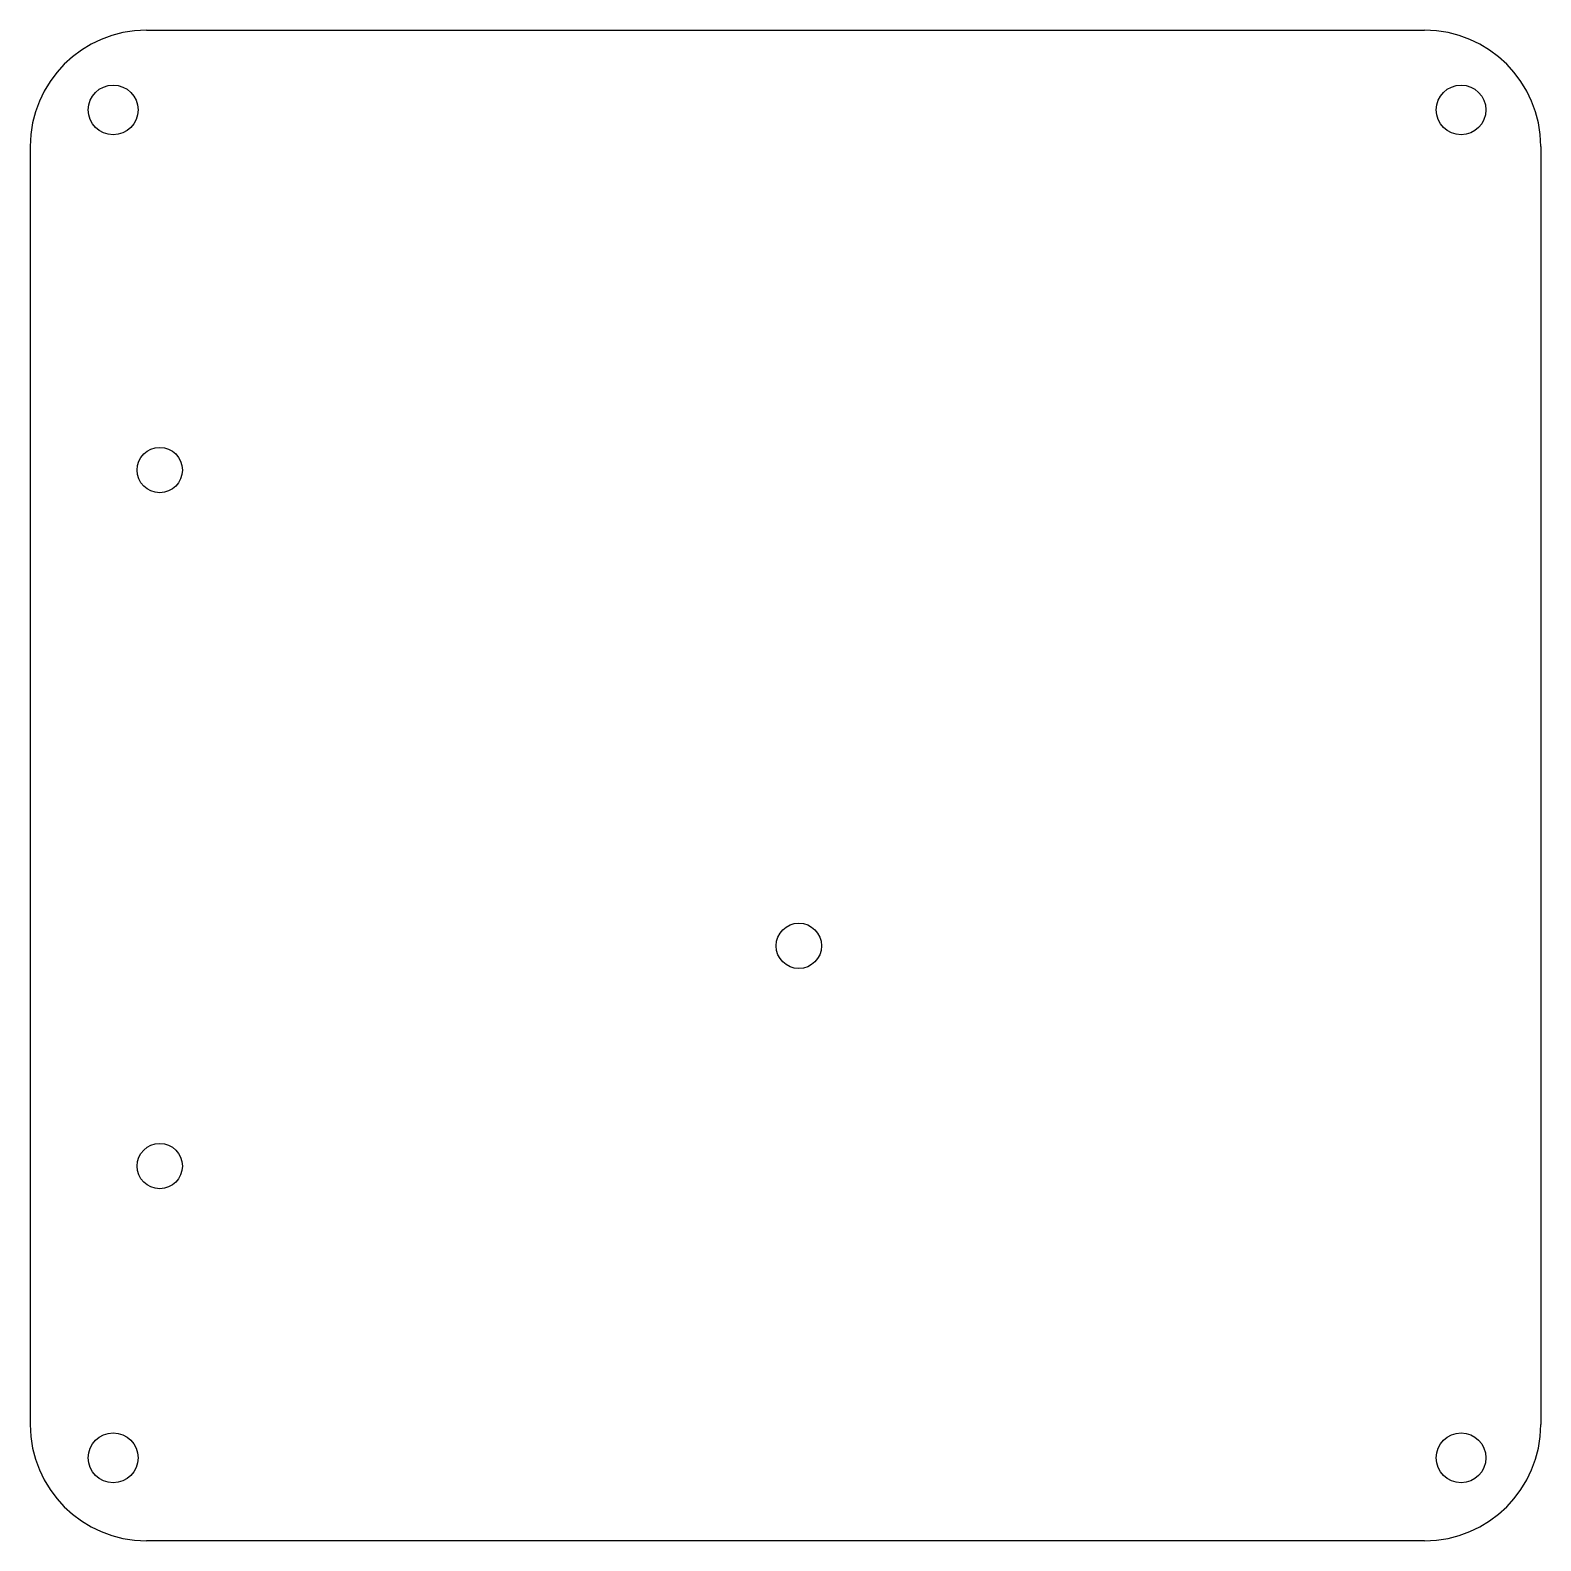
# Model space of a CAD drawing. Header units: millimetres. Extents: x 0 to 130, y 0 to 130.
import ezdxf

# ---------------------------------------------------------------- set-up
doc = ezdxf.new("R2010")
doc.units = ezdxf.units.MM
doc.layers.get('0').update_dxf_attribs({"color": 1, "lineweight": 25, "true_color": 0xff0000})

msp = doc.modelspace()

# ---------------------------------------------------------------- linework, layer by layer
for p, q in [((10, 130), (120, 130)), ((0, 120), (0, 10)), ((130, 120), (130, 10)), ((120, 0), (10, 0))]:
    msp.add_line(p, q)
for centre, radius in [((7.14, 123.14), 2.14), ((123.14, 123.14), 2.14), ((11.15, 92.15), 1.95), ((66.15, 51.2), 1.95), ((11.15, 32.25), 1.95), ((7.14, 7.14), 2.14), ((123.14, 7.14), 2.14)]:
    msp.add_circle(centre, radius)
for centre, start, end in [((10, 120), 90, 180), ((120, 120), 0, 90), ((10, 10), 180, 270), ((120, 10), 270, 0)]:
    msp.add_arc(centre, 10, start, end)

doc.saveas('drawing.dxf')
